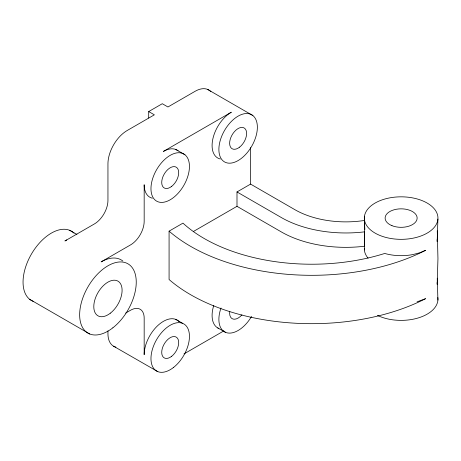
<?xml version="1.0" encoding="UTF-8"?>
<svg xmlns="http://www.w3.org/2000/svg" width="461" height="461" viewBox="0 0 461 461"><rect width="100%" height="100%" fill="white"/><g stroke="black" fill="none" stroke-linecap="round" stroke-linejoin="round"><path stroke-width="0.69" d="M437.195 239.397L437.178 241.535L437.91 219.061A36.822 21.258 0 0 0 384.215 199.204A36.822 21.258 0 0 0 381.27 235.98A36.822 21.258 0 0 0 437.91 219.061M364.363 249.948L364.449 216.232L364.766 229.584L364.449 219.937M437.207 282.27L437.178 284.322L437.95 258.604L437.264 230.852M148.701 118.028L148.701 111.556L162.284 103.713L167.942 106.981L195.112 91.295A27.216 15.714 -60 0 1 210.873 91.67M169.078 231.151L182.965 223.13A152.084 87.803 0 0 0 384.728 253.452A36.822 21.258 0 0 0 413.091 254.524L419.712 252.772L425.607 250.3A171.29 98.896 0 0 1 169.078 231.151L169.078 279.516A171.29 98.896 0 0 0 425.607 298.665L417.061 301.834M364.582 246.22A91.249 52.681 0 0 1 281.319 231.912L236.994 206.321L236.994 191.943L250.577 184.1L294.907 209.692A72.037 41.594 0 0 0 364.726 220.416M193.522 231.416L236.994 206.321M125.68 313.065L130.59 310.23A19.212 11.093 -60 0 1 144.172 318.073L144.172 354.676A27.216 15.714 -60 0 1 157.627 325.714A27.216 15.714 -60 0 1 179.179 321.72M183.979 353.915L223.856 330.889M217.725 327.921L225.757 332.439M69.542 230.258L76.935 234.442M207.479 89.353L252.864 115.555A27.216 15.714 -60 0 1 241.466 158.302A27.216 15.714 -60 0 1 220.041 141.187A27.216 15.714 -60 0 1 252.864 115.555M157.835 371.647L113.585 346.217M148.701 111.556L154.36 114.824L127.19 130.509A27.216 15.714 -60 0 0 107.949 163.839L107.949 200.437A19.212 11.093 -60 0 1 94.367 223.965L64.932 240.959A40.021 23.108 -60 0 1 66.782 239.956M175.785 149.479L184.947 154.769A27.216 15.714 -60 0 1 173.549 197.515A27.216 15.714 -60 0 1 152.124 180.401A27.216 15.714 -60 0 1 184.947 154.769M236.994 191.943L281.319 217.534A91.249 52.681 0 0 0 364.582 231.843L364.582 245.5M175.785 319.398L182.579 323.322M29.671 299.31L89.757 334M437.264 278.173L437.91 300.105M250.577 147.629L250.577 184.1M107.949 330.889L107.949 333.758A27.216 15.714 -60 0 0 115.884 347.156M437.841 297.483A36.822 21.258 0 0 1 417.966 318.027A36.822 21.258 0 0 1 377.461 315.405M220.295 159.005A27.216 15.714 -60 0 1 212.982 138.34A27.216 15.714 -60 0 1 231.336 112.207L163.413 151.421A27.216 15.714 -60 0 1 178.159 150.845M152.378 198.213A27.216 15.714 -60 0 1 144.172 184.752L144.172 221.349A19.212 11.093 -60 0 1 130.59 244.877L101.155 261.871A40.021 23.108 -60 0 1 122.833 261.024M251.562 316.425A27.216 15.714 -60 0 1 226.697 332.75A27.216 15.714 -60 0 1 221.003 308.017M218.837 328.463A27.216 15.714 -60 0 1 213.795 305.338M241.939 314.834A12.009 6.932 -60 0 1 233.059 319.064A12.009 6.932 -60 0 1 229.762 311.4M33.157 301.327A40.021 23.108 -60 0 1 31.93 253.233A40.021 23.108 -60 0 1 74.048 233.174M368.074 258.16A36.822 21.258 0 0 1 364.311 248.704M391.948 225.654A16.008 9.243 0 0 0 417.078 218.889A16.008 9.243 0 0 0 394.362 209.703A16.008 9.243 0 0 0 391.948 225.654M173.549 367.44A27.216 15.714 -60 0 0 184.947 324.688A27.216 15.714 -60 0 0 152.124 350.325A27.216 15.714 -60 0 0 173.549 367.44M239.599 147.151A12.009 6.932 -60 0 0 244.63 128.291A12.009 6.932 -60 0 0 230.148 139.602A12.009 6.932 -60 0 0 239.599 147.151M112.864 327.811A40.021 23.108 -60 0 0 129.627 264.948A40.021 23.108 -60 0 0 81.355 302.647A40.021 23.108 -60 0 0 112.864 327.811M171.682 186.365A12.009 6.932 -60 0 0 176.713 167.504A12.009 6.932 -60 0 0 162.232 178.816A12.009 6.932 -60 0 0 171.682 186.365M171.682 356.29A12.009 6.932 -60 0 0 176.713 337.429A12.009 6.932 -60 0 0 162.232 348.741A12.009 6.932 -60 0 0 171.682 356.29M110.404 313.14A20.013 11.554 -60 0 0 118.788 281.706A20.013 11.554 -60 0 0 94.649 300.555A20.013 11.554 -60 0 0 110.404 313.14"/></g></svg>
